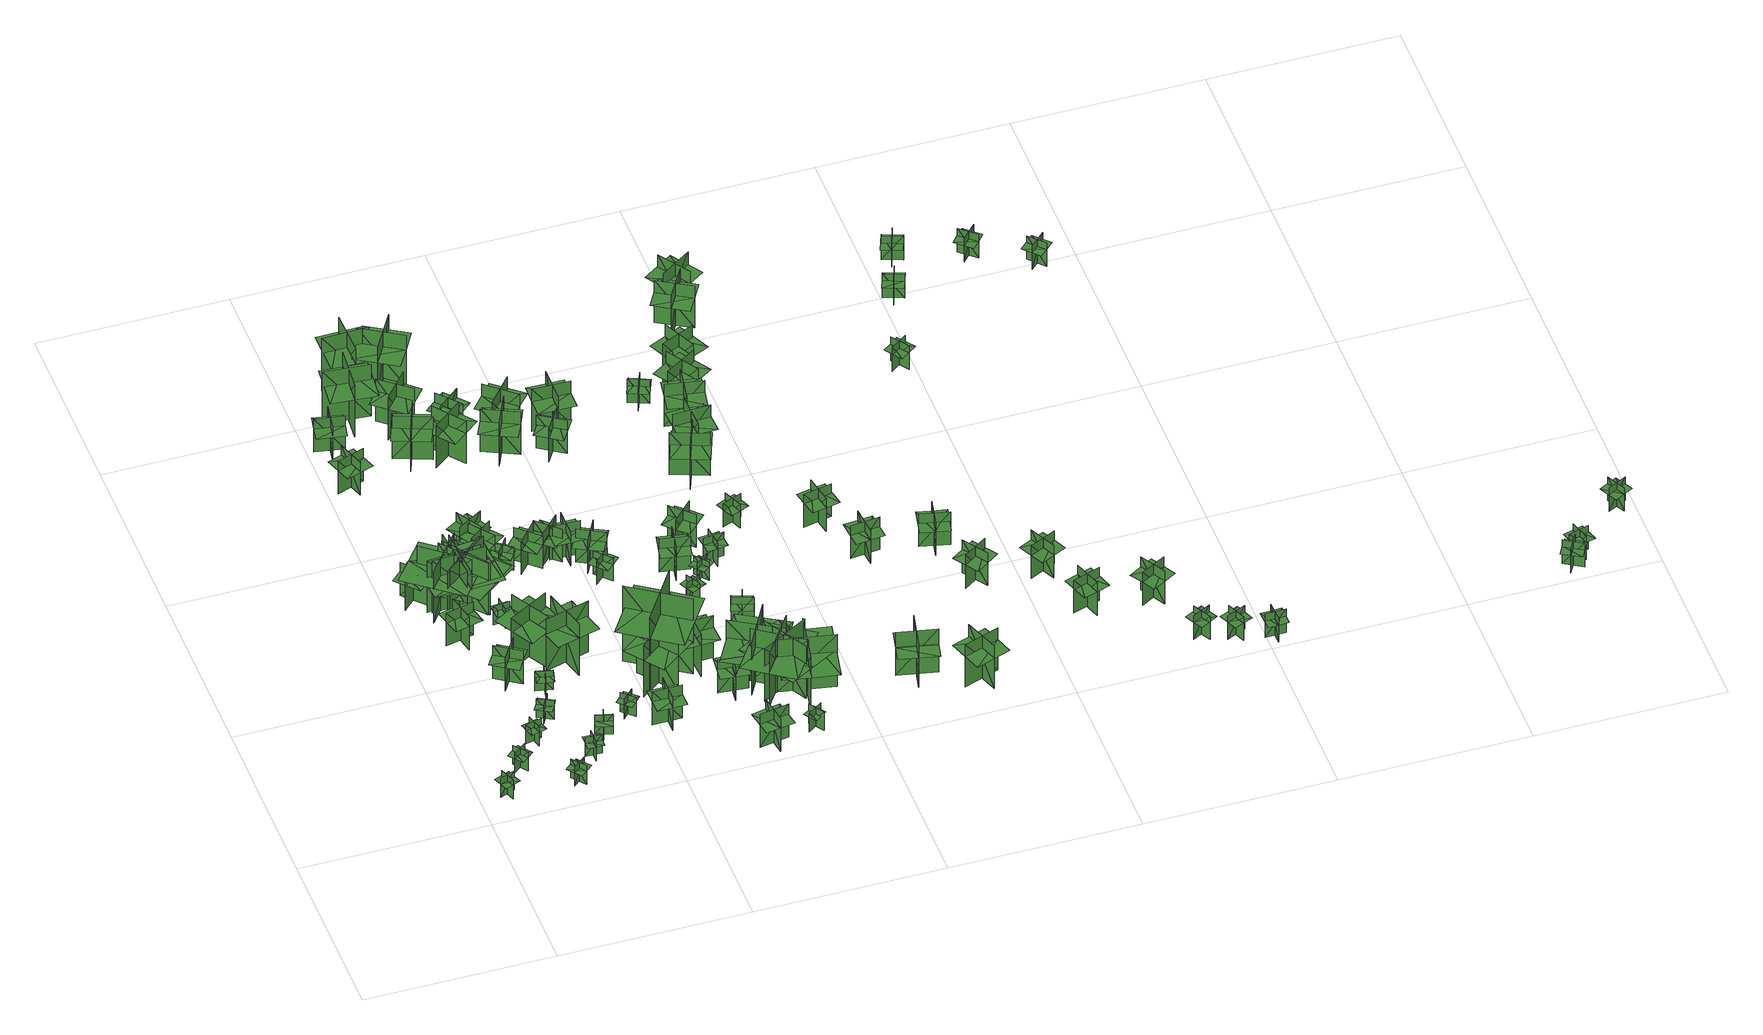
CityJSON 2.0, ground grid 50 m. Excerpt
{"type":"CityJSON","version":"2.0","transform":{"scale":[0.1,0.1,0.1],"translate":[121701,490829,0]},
"CityObjects":{
"tree1":{"type":"SolitaryVegetationObject","geometry":[{"type":"MultiSurface","lod":"1","boundaries":[[[0,1,2]],[[0,2,3]],[[4,5,6]],[[4,6,7]],[[8,9,10]],[[8,10,11]],[[8,11,12]],[[8,12,13]]]}]},
"tree2":{"type":"SolitaryVegetationObject","geometry":[{"type":"MultiSurface","lod":"1","boundaries":[[[14,15,16]],[[14,16,17]],[[18,19,20]],[[18,20,21]],[[22,23,24]],[[22,24,25]],[[22,25,26]],[[22,26,27]]]}]},
"tree3":{"type":"SolitaryVegetationObject","geometry":[{"type":"MultiSurface","lod":"1","boundaries":[[[28,29,30]],[[28,30,31]],[[32,33,34]],[[32,34,35]],[[36,37,38]],[[36,38,39]],[[36,39,40]],[[36,40,41]]]}]},
"tree4":{"type":"SolitaryVegetationObject","geometry":[{"type":"MultiSurface","lod":"1","boundaries":[[[42,43,44]],[[42,44,45]],[[46,47,48]],[[46,48,49]],[[50,51,52]],[[50,52,53]],[[50,53,54]],[[50,54,55]]]}]},
"tree5":{"type":"SolitaryVegetationObject","geometry":[{"type":"MultiSurface","lod":"1","boundaries":[[[56,57,58]],[[56,58,59]],[[60,61,62]],[[60,62,63]],[[64,65,66]],[[64,66,67]],[[64,67,68]],[[64,68,69]]]}]},
"tree6":{"type":"SolitaryVegetationObject","geometry":[{"type":"MultiSurface","lod":"1","boundaries":[[[70,71,72]],[[70,72,73]],[[74,75,76]],[[74,76,77]],[[78,79,80]],[[78,80,81]],[[78,81,82]],[[78,82,83]]]}]},
"tree7":{"type":"SolitaryVegetationObject","geometry":[{"type":"MultiSurface","lod":"1","boundaries":[[[84,85,86]],[[84,86,87]],[[88,89,90]],[[88,90,91]],[[92,93,94]],[[92,94,95]],[[92,95,96]],[[92,96,97]]]}]},
"tree8":{"type":"SolitaryVegetationObject","geometry":[{"type":"MultiSurface","lod":"1","boundaries":[[[98,99,100]],[[98,100,101]],[[102,103,104]],[[102,104,105]],[[106,107,108]],[[106,108,109]],[[106,109,110]],[[106,110,111]]]}]},
"tree9":{"type":"SolitaryVegetationObject","geometry":[{"type":"MultiSurface","lod":"1","boundaries":[[[112,113,114]],[[112,114,115]],[[116,117,118]],[[116,118,119]],[[120,121,122]],[[120,122,123]],[[120,123,124]],[[120,124,125]]]}]},
"tree10":{"type":"SolitaryVegetationObject","geometry":[{"type":"MultiSurface","lod":"1","boundaries":[[[126,127,128]],[[126,128,129]],[[130,131,132]],[[130,132,133]],[[134,135,136]],[[134,136,137]],[[134,137,138]],[[134,138,139]]]}]},
"tree11":{"type":"SolitaryVegetationObject","geometry":[{"type":"MultiSurface","lod":"1","boundaries":[[[140,141,142]],[[140,142,143]],[[144,145,146]],[[144,146,147]],[[148,149,150]],[[148,150,151]],[[148,151,152]],[[148,152,153]]]}]},
"tree12":{"type":"SolitaryVegetationObject","geometry":[{"type":"MultiSurface","lod":"1","boundaries":[[[154,155,156]],[[154,156,157]],[[158,159,160]],[[158,160,161]],[[162,163,164]],[[162,164,165]],[[162,165,166]],[[162,166,167]]]}]},
"tree13":{"type":"SolitaryVegetationObject","geometry":[{"type":"MultiSurface","lod":"1","boundaries":[[[168,169,170]],[[168,170,171]],[[172,173,174]],[[172,174,175]],[[176,177,178]],[[176,178,179]],[[176,179,180]],[[176,180,181]]]}]},
"tree14":{"type":"SolitaryVegetationObject","geometry":[{"type":"MultiSurface","lod":"1","boundaries":[[[182,183,184]],[[182,184,185]],[[186,187,188]],[[186,188,189]],[[190,191,192]],[[190,192,193]],[[190,193,194]],[[190,194,195]]]}]},
"tree15":{"type":"SolitaryVegetationObject","geometry":[{"type":"MultiSurface","lod":"1","boundaries":[[[196,197,198]],[[196,198,199]],[[200,201,202]],[[200,202,203]],[[204,205,206]],[[204,206,207]],[[204,207,208]],[[204,208,209]]]}]},
"tree16":{"type":"SolitaryVegetationObject","geometry":[{"type":"MultiSurface","lod":"1","boundaries":[[[210,211,212]],[[210,212,213]],[[214,215,216]],[[214,216,217]],[[218,219,220]],[[218,220,221]],[[218,221,222]],[[218,222,223]]]}]},
"tree17":{"type":"SolitaryVegetationObject","geometry":[{"type":"MultiSurface","lod":"1","boundaries":[[[224,225,226]],[[224,226,227]],[[228,229,230]],[[228,230,231]],[[232,233,234]],[[232,234,235]],[[232,235,236]],[[232,236,237]]]}]},
"tree18":{"type":"SolitaryVegetationObject","geometry":[{"type":"MultiSurface","lod":"1","boundaries":[[[238,239,240]],[[238,240,241]],[[242,243,244]],[[242,244,245]],[[246,247,248]],[[246,248,249]],[[246,249,250]],[[246,250,251]]]}]},
"tree19":{"type":"SolitaryVegetationObject","geometry":[{"type":"MultiSurface","lod":"1","boundaries":[[[252,253,254]],[[252,254,255]],[[256,257,258]],[[256,258,259]],[[260,261,262]],[[260,262,263]],[[260,263,264]],[[260,264,265]]]}]},
"tree20":{"type":"SolitaryVegetationObject","geometry":[{"type":"MultiSurface","lod":"1","boundaries":[[[266,267,268]],[[266,268,269]],[[270,271,272]],[[270,272,273]],[[274,275,276]],[[274,276,277]],[[274,277,278]],[[274,278,279]]]}]},
"tree21":{"type":"SolitaryVegetationObject","geometry":[{"type":"MultiSurface","lod":"1","boundaries":[[[280,281,282]],[[280,282,283]],[[284,285,286]],[[284,286,287]],[[288,289,290]],[[288,290,291]],[[288,291,292]],[[288,292,293]]]}]},
"tree22":{"type":"SolitaryVegetationObject","geometry":[{"type":"MultiSurface","lod":"1","boundaries":[[[294,295,296]],[[294,296,297]],[[298,299,300]],[[298,300,301]],[[302,303,304]],[[302,304,305]],[[302,305,306]],[[302,306,307]]]}]},
"tree23":{"type":"SolitaryVegetationObject","geometry":[{"type":"MultiSurface","lod":"1","boundaries":[[[308,309,310]],[[308,310,311]],[[312,313,314]],[[312,314,315]],[[316,317,318]],[[316,318,319]],[[316,319,320]],[[316,320,321]]]}]},
"tree24":{"type":"SolitaryVegetationObject","geometry":[{"type":"MultiSurface","lod":"1","boundaries":[[[322,323,324]],[[322,324,325]],[[326,327,328]],[[326,328,329]],[[330,331,332]],[[330,332,333]],[[330,333,334]],[[330,334,335]]]}]},
"tree25":{"type":"SolitaryVegetationObject","geometry":[{"type":"MultiSurface","lod":"1","boundaries":[[[336,337,338]],[[336,338,339]],[[340,341,342]],[[340,342,343]],[[344,345,346]],[[344,346,347]],[[344,347,348]],[[344,348,349]]]}]},
"tree26":{"type":"SolitaryVegetationObject","geometry":[{"type":"MultiSurface","lod":"1","boundaries":[[[350,351,352]],[[350,352,353]],[[354,355,356]],[[354,356,357]],[[358,359,360]],[[358,360,361]],[[358,361,362]],[[358,362,363]]]}]},
"tree27":{"type":"SolitaryVegetationObject","geometry":[{"type":"MultiSurface","lod":"1","boundaries":[[[364,365,366]],[[364,366,367]],[[368,369,370]],[[368,370,371]],[[372,373,374]],[[372,374,375]],[[372,375,376]],[[372,376,377]]]}]},
"tree28":{"type":"SolitaryVegetationObject","geometry":[{"type":"MultiSurface","lod":"1","boundaries":[[[378,379,380]],[[378,380,381]],[[382,383,384]],[[382,384,385]],[[386,387,388]],[[386,388,389]],[[386,389,390]],[[386,390,391]]]}]},
"tree29":{"type":"SolitaryVegetationObject","geometry":[{"type":"MultiSurface","lod":"1","boundaries":[[[392,393,394]],[[392,394,395]],[[396,397,398]],[[396,398,399]],[[400,401,402]],[[400,402,403]],[[400,403,404]],[[400,404,405]]]}]},
"tree30":{"type":"SolitaryVegetationObject","geometry":[{"type":"MultiSurface","lod":"1","boundaries":[[[406,407,408]],[[406,408,409]],[[410,411,412]],[[410,412,413]],[[414,415,416]],[[414,416,417]],[[414,417,418]],[[414,418,419]]]}]},
"tree31":{"type":"SolitaryVegetationObject","geometry":[{"type":"MultiSurface","lod":"1","boundaries":[[[420,421,422]],[[420,422,423]],[[424,425,426]],[[424,426,427]],[[428,429,430]],[[428,430,431]],[[428,431,432]],[[428,432,433]]]}]},
"tree32":{"type":"SolitaryVegetationObject","geometry":[{"type":"MultiSurface","lod":"1","boundaries":[[[434,435,436]],[[434,436,437]],[[438,439,440]],[[438,440,441]],[[442,443,444]],[[442,444,445]],[[442,445,446]],[[442,446,447]]]}]},
"tree33":{"type":"SolitaryVegetationObject","geometry":[{"type":"MultiSurface","lod":"1","boundaries":[[[448,449,450]],[[448,450,451]],[[452,453,454]],[[452,454,455]],[[456,457,458]],[[456,458,459]],[[456,459,460]],[[456,460,461]]]}]},
"tree34":{"type":"SolitaryVegetationObject","geometry":[{"type":"MultiSurface","lod":"1","boundaries":[[[462,463,464]],[[462,464,465]],[[466,467,468]],[[466,468,469]],[[470,471,472]],[[470,472,473]],[[470,473,474]],[[470,474,475]]]}]},
"tree35":{"type":"SolitaryVegetationObject","geometry":[{"type":"MultiSurface","lod":"1","boundaries":[[[476,477,478]],[[476,478,479]],[[480,481,482]],[[480,482,483]],[[484,485,486]],[[484,486,487]],[[484,487,488]],[[484,488,489]]]}]},
"tree36":{"type":"SolitaryVegetationObject","geometry":[{"type":"MultiSurface","lod":"1","boundaries":[[[490,491,492]],[[490,492,493]],[[494,495,496]],[[494,496,497]],[[498,499,500]],[[498,500,501]],[[498,501,502]],[[498,502,503]]]}]},
"tree37":{"type":"SolitaryVegetationObject","geometry":[{"type":"MultiSurface","lod":"1","boundaries":[[[504,505,506]],[[504,506,507]],[[508,509,510]],[[508,510,511]],[[512,513,514]],[[512,514,515]],[[512,515,516]],[[512,516,517]]]}]},
"tree38":{"type":"SolitaryVegetationObject","geometry":[{"type":"MultiSurface","lod":"1","boundaries":[[[518,519,520]],[[518,520,521]],[[522,523,524]],[[522,524,525]],[[526,527,528]],[[526,528,529]],[[526,529,530]],[[526,530,531]]]}]},
"tree39":{"type":"SolitaryVegetationObject","geometry":[{"type":"MultiSurface","lod":"1","boundaries":[[[532,533,534]],[[532,534,535]],[[536,537,538]],[[536,538,539]],[[540,541,542]],[[540,542,543]],[[540,543,544]],[[540,544,545]]]}]},
"tree40":{"type":"SolitaryVegetationObject","geometry":[{"type":"MultiSurface","lod":"1","boundaries":[[[546,547,548]],[[546,548,549]],[[550,551,552]],[[550,552,553]],[[554,555,556]],[[554,556,557]],[[554,557,558]],[[554,558,559]]]}]},
"tree41":{"type":"SolitaryVegetationObject","geometry":[{"type":"MultiSurface","lod":"1","boundaries":[[[560,561,562]],[[560,562,563]],[[564,565,566]],[[564,566,567]],[[568,569,570]],[[568,570,571]],[[568,571,572]],[[568,572,573]]]}]},
"tree42":{"type":"SolitaryVegetationObject","geometry":[{"type":"MultiSurface","lod":"1","boundaries":[[[574,575,576]],[[574,576,577]],[[578,579,580]],[[578,580,581]],[[582,583,584]],[[582,584,585]],[[582,585,586]],[[582,586,587]]]}]},
"tree43":{"type":"SolitaryVegetationObject","geometry":[{"type":"MultiSurface","lod":"1","boundaries":[[[588,589,590]],[[588,590,591]],[[592,593,594]],[[592,594,595]],[[596,597,598]],[[596,598,599]],[[596,599,600]],[[596,600,601]]]}]},
"tree44":{"type":"SolitaryVegetationObject","geometry":[{"type":"MultiSurface","lod":"1","boundaries":[[[602,603,604]],[[602,604,605]],[[606,607,608]],[[606,608,609]],[[610,611,612]],[[610,612,613]],[[610,613,614]],[[610,614,615]]]}]},
"tree45":{"type":"SolitaryVegetationObject","geometry":[{"type":"MultiSurface","lod":"1","boundaries":[[[616,617,618]],[[616,618,619]],[[620,621,622]],[[620,622,623]],[[624,625,626]],[[624,626,627]],[[624,627,628]],[[624,628,629]]]}]},
"tree46":{"type":"SolitaryVegetationObject","geometry":[{"type":"MultiSurface","lod":"1","boundaries":[[[630,631,632]],[[630,632,633]],[[634,635,636]],[[634,636,637]],[[638,639,640]],[[638,640,641]],[[638,641,642]],[[638,642,643]]]}]},
"tree47":{"type":"SolitaryVegetationObject","geometry":[{"type":"MultiSurface","lod":"1","boundaries":[[[644,645,646]],[[644,646,647]],[[648,649,650]],[[648,650,651]],[[652,653,654]],[[652,654,655]],[[652,655,656]],[[652,656,657]]]}]},
"tree48":{"type":"SolitaryVegetationObject","geometry":[{"type":"MultiSurface","lod":"1","boundaries":[[[658,659,660]],[[658,660,661]],[[662,663,664]],[[662,664,665]],[[666,667,668]],[[666,668,669]],[[666,669,670]],[[666,670,671]]]}]},
"tree49":{"type":"SolitaryVegetationObject","geometry":[{"type":"MultiSurface","lod":"1","boundaries":[[[672,673,674]],[[672,674,675]],[[676,677,678]],[[676,678,679]],[[680,681,682]],[[680,682,683]],[[680,683,684]],[[680,684,685]]]}]},
"tree50":{"type":"SolitaryVegetationObject","geometry":[{"type":"MultiSurface","lod":"1","boundaries":[[[686,687,688]],[[686,688,689]],[[690,691,692]],[[690,692,693]],[[694,695,696]],[[694,696,697]],[[694,697,698]],[[694,698,699]]]}]},
"tree51":{"type":"SolitaryVegetationObject","geometry":[{"type":"MultiSurface","lod":"1","boundaries":[[[700,701,702]],[[700,702,703]],[[704,705,706]],[[704,706,707]],[[708,709,710]],[[708,710,711]],[[708,711,712]],[[708,712,713]]]}]},
"tree52":{"type":"SolitaryVegetationObject","geometry":[{"type":"MultiSurface","lod":"1","boundaries":[[[714,715,716]],[[714,716,717]],[[718,719,720]],[[718,720,721]],[[722,723,724]],[[722,724,725]],[[722,725,726]],[[722,726,727]]]}]},
"tree53":{"type":"SolitaryVegetationObject","geometry":[{"type":"MultiSurface","lod":"1","boundaries":[[[728,729,730]],[[728,730,731]],[[732,733,734]],[[732,734,735]],[[736,737,738]],[[736,738,739]],[[736,739,740]],[[736,740,741]]]}]},
"tree54":{"type":"SolitaryVegetationObject","geometry":[{"type":"MultiSurface","lod":"1","boundaries":[[[742,743,744]],[[742,744,745]],[[746,747,748]],[[746,748,749]],[[750,751,752]],[[750,752,753]],[[750,753,754]],[[750,754,755]]]}]},
"tree55":{"type":"SolitaryVegetationObject","geometry":[{"type":"MultiSurface","lod":"1","boundaries":[[[756,757,758]],[[756,758,759]],[[760,761,762]],[[760,762,763]],[[764,765,766]],[[764,766,767]],[[764,767,768]],[[764,768,769]]]}]},
"tree56":{"type":"SolitaryVegetationObject","geometry":[{"type":"MultiSurface","lod":"1","boundaries":[[[770,771,772]],[[770,772,773]],[[774,775,776]],[[774,776,777]],[[778,779,780]],[[778,780,781]],[[778,781,782]],[[778,782,783]]]}]},
"tree57":{"type":"SolitaryVegetationObject","geometry":[{"type":"MultiSurface","lod":"1","boundaries":[[[784,785,786]],[[784,786,787]],[[788,789,790]],[[788,790,791]],[[792,793,794]],[[792,794,795]],[[792,795,796]],[[792,796,797]]]}]},
"tree58":{"type":"SolitaryVegetationObject","geometry":[{"type":"MultiSurface","lod":"1","boundaries":[[[798,799,800]],[[798,800,801]],[[802,803,804]],[[802,804,805]],[[806,807,808]],[[806,808,809]],[[806,809,810]],[[806,810,811]]]}]},
"tree59":{"type":"SolitaryVegetationObject","geometry":[{"type":"MultiSurface","lod":"1","boundaries":[[[812,813,814]],[[812,814,815]],[[816,817,818]],[[816,818,819]],[[820,821,822]],[[820,822,823]],[[820,823,824]],[[820,824,825]]]}]},
"tree60":{"type":"SolitaryVegetationObject","geometry":[{"type":"MultiSurface","lod":"1","boundaries":[[[826,827,828]],[[826,828,829]],[[830,831,832]],[[830,832,833]],[[834,835,836]],[[834,836,837]],[[834,837,838]],[[834,838,839]]]}]},
"tree61":{"type":"SolitaryVegetationObject","geometry":[{"type":"MultiSurface","lod":"1","boundaries":[[[840,841,842]],[[840,842,843]],[[844,845,846]],[[844,846,847]],[[848,849,850]],[[848,850,851]],[[848,851,852]],[[848,852,853]]]}]},
"tree62":{"type":"SolitaryVegetationObject","geometry":[{"type":"MultiSurface","lod":"1","boundaries":[[[854,855,856]],[[854,856,857]],[[858,859,860]],[[858,860,861]],[[862,863,864]],[[862,864,865]],[[862,863,866]],[[862,866,867]]]}]},
"tree63":{"type":"SolitaryVegetationObject","geometry":[{"type":"MultiSurface","lod":"1","boundaries":[[[868,869,870]],[[868,870,871]],[[872,873,874]],[[872,874,875]],[[876,877,878]],[[876,878,879]],[[876,879,880]],[[876,880,881]]]}]},
"tree64":{"type":"SolitaryVegetationObject","geometry":[{"type":"MultiSurface","lod":"1","boundaries":[[[882,883,884]],[[882,884,885]],[[886,887,888]],[[886,888,889]],[[890,891,892]],[[890,892,893]],[[890,893,894]],[[890,894,895]]]}]},
"tree65":{"type":"SolitaryVegetationObject","geometry":[{"type":"MultiSurface","lod":"1","boundaries":[[[896,897,898]],[[896,898,899]],[[900,901,902]],[[900,902,903]],[[904,905,906]],[[904,906,907]],[[904,907,908]],[[904,908,909]]]}]},
"tree66":{"type":"SolitaryVegetationObject","geometry":[{"type":"MultiSurface","lod":"1","boundaries":[[[910,911,912]],[[910,912,913]],[[914,915,916]],[[914,916,917]],[[918,919,920]],[[918,920,921]],[[918,921,922]],[[918,922,923]]]}]},
"tree67":{"type":"SolitaryVegetationObject","geometry":[{"type":"MultiSurface","lod":"1","boundaries":[[[924,925,926]],[[924,926,927]],[[928,929,930]],[[928,930,931]],[[932,933,934]],[[932,934,935]],[[932,935,936]],[[932,936,937]]]}]},
"tree68":{"type":"SolitaryVegetationObject","geometry":[{"type":"MultiSurface","lod":"1","boundaries":[[[938,939,940]],[[938,940,941]],[[942,943,944]],[[942,944,945]],[[946,947,948]],[[946,948,949]],[[946,949,950]],[[946,950,951]]]}]},
"tree69":{"type":"SolitaryVegetationObject","geometry":[{"type":"MultiSurface","lod":"1","boundaries":[[[952,953,954]],[[952,954,955]],[[956,957,958]],[[956,958,959]],[[960,961,962]],[[960,962,963]],[[960,963,964]],[[960,964,965]]]}]},
"tree70":{"type":"SolitaryVegetationObject","geometry":[{"type":"MultiSurface","lod":"1","boundaries":[[[966,967,968]],[[966,968,969]],[[970,971,972]],[[970,972,973]],[[974,975,976]],[[974,976,977]],[[974,977,978]],[[974,978,979]]]}]},
"tree71":{"type":"SolitaryVegetationObject","geometry":[{"type":"MultiSurface","lod":"1","boundaries":[[[980,981,982]],[[980,982,983]],[[984,985,986]],[[984,986,987]],[[988,989,990]],[[988,990,991]],[[988,991,992]],[[988,992,993]]]}]},
"tree72":{"type":"SolitaryVegetationObject","geometry":[{"type":"MultiSurface","lod":"1","boundaries":[[[994,995,996]],[[994,996,997]],[[998,999,1000]],[[998,1000,1001]],[[1002,1003,1004]],[[1002,1004,1005]],[[1002,1005,1006]],[[1002,1006,1007]]]}]},
"tree73":{"type":"SolitaryVegetationObject","geometry":[{"type":"MultiSurface","lod":"1","boundaries":[[[1008,1009,1010]],[[1008,1010,1011]],[[1012,1013,1014]],[[1012,1014,1015]],[[1016,1017,1018]],[[1016,1018,1019]],[[1016,1019,1020]],[[1016,1020,1021]]]}]},
"tree74":{"type":"SolitaryVegetationObject","geometry":[{"type":"MultiSurface","lod":"1","boundaries":[[[1022,1023,1024]],[[1022,1024,1025]],[[1026,1027,1028]],[[1026,1028,1029]],[[1030,1031,1032]],[[1030,1032,1033]],[[1030,1033,1034]],[[1030,1034,1035]]]}]},
"tree75":{"type":"SolitaryVegetationObject","geometry":[{"type":"MultiSurface","lod":"1","boundaries":[[[1036,1037,1038]],[[1036,1038,1039]],[[1040,1041,1042]],[[1040,1042,1043]],[[1044,1045,1046]],[[1044,1046,1047]],[[1044,1047,1048]],[[1044,1048,1049]]]}]},
"tree76":{"type":"SolitaryVegetationObject","geometry":[{"type":"MultiSurface","lod":"1","boundaries":[[[1050,1051,1052]],[[1050,1052,1053]],[[1054,1055,1056]],[[1054,1056,1057]],[[1058,1059,1060]],[[1058,1060,1061]],[[1058,1061,1062]],[[1058,1062,1063]]]}]},
"tree77":{"type":"SolitaryVegetationObject","geometry":[{"type":"MultiSurface","lod":"1","boundaries":[[[1064,1065,1066]],[[1064,1066,1067]],[[1068,1069,1070]],[[1068,1070,1071]],[[1072,1073,1074]],[[1072,1074,1075]],[[1072,1075,1076]],[[1072,1076,1077]]]}]},
"tree78":{"type":"SolitaryVegetationObject","geometry":[{"type":"MultiSurface","lod":"1","boundaries":[[[1078,1079,1080]],[[1078,1080,1081]],[[1082,1083,1084]],[[1082,1084,1085]],[[1086,1087,1088]],[[1086,1088,1089]],[[1086,1089,1090]],[[1086,1090,1091]]]}]},
"tree79":{"type":"SolitaryVegetationObject","geometry":[{"type":"MultiSurface","lod":"1","boundaries":[[[1092,1093,1094]],[[1092,1094,1095]],[[1096,1097,1098]],[[1096,1098,1099]],[[1100,1101,1102]],[[1100,1102,1103]],[[1100,1103,1104]],[[1100,1104,1105]]]}]},
"tree80":{"type":"SolitaryVegetationObject","geometry":[{"type":"MultiSurface","lod":"1","boundaries":[[[1106,1107,1108]],[[1106,1108,1109]],[[1110,1111,1112]],[[1110,1112,1113]],[[1114,1115,1116]],[[1114,1116,1117]],[[1114,1117,1118]],[[1114,1118,1119]]]}]},
"tree81":{"type":"SolitaryVegetationObject","geometry":[{"type":"MultiSurface","lod":"1","boundaries":[[[1120,1121,1122]],[[1120,1122,1123]],[[1124,1125,1126]],[[1124,1126,1127]],[[1128,1129,1130]],[[1128,1130,1131]],[[1128,1131,1132]],[[1128,1132,1133]]]}]},
"tree82":{"type":"SolitaryVegetationObject","geometry":[{"type":"MultiSurface","lod":"1","boundaries":[[[1134,1135,1136]],[[1134,1136,1137]],[[1138,1139,1140]],[[1138,1140,1141]],[[1142,1143,1144]],[[1142,1144,1145]],[[1142,1145,1146]],[[1142,1146,1147]]]}]},
"tree83":{"type":"SolitaryVegetationObject","geometry":[{"type":"MultiSurface","lod":"1","boundaries":[[[1148,1149,1150]],[[1148,1150,1151]],[[1152,1153,1154]],[[1152,1154,1155]],[[1156,1157,1158]],[[1156,1158,1159]],[[1156,1159,1160]],[[1156,1160,1161]]]}]},
"tree84":{"type":"SolitaryVegetationObject","geometry":[{"type":"MultiSurface","lod":"1","boundaries":[[[1162,1163,1164]],[[1162,1164,1165]],[[1166,1167,1168]],[[1166,1168,1169]],[[1170,1171,1172]],[[1170,1172,1173]],[[1170,1173,1174]],[[1170,1174,1175]]]}]},
"tree85":{"type":"SolitaryVegetationObject","geometry":[{"type":"MultiSurface","lod":"1","boundaries":[[[1176,1177,1178]],[[1176,1178,1179]],[[1180,1181,1182]],[[1180,1182,1183]],[[1184,1185,1186]],[[1184,1186,1187]],[[1184,1187,1188]],[[1184,1188,1189]]]}]},
"tree86":{"type":"SolitaryVegetationObject","geometry":[{"type":"MultiSurface","lod":"1","boundaries":[[[1190,1191,1192]],[[1190,1192,1193]],[[1194,1195,1196]],[[1194,1196,1197]],[[1198,1199,1200]],[[1198,1200,1201]],[[1198,1201,1202]],[[1198,1202,1203]]]}]},
"tree87":{"type":"SolitaryVegetationObject","geometry":[{"type":"MultiSurface","lod":"1","boundaries":[[[1204,1205,1206]],[[1204,1206,1207]],[[1208,1209,1210]],[[1208,1210,1211]],[[1212,1213,1214]],[[1212,1214,1215]],[[1212,1215,1216]],[[1212,1216,1217]]]}]},
"tree88":{"type":"SolitaryVegetationObject","geometry":[{"type":"MultiSurface","lod":"1","boundaries":[[[1218,1219,1220]],[[1218,1220,1221]],[[1222,1223,1224]],[[1222,1224,1225]],[[1226,1227,1228]],[[1226,1228,1229]],[[1226,1229,1230]],[[1226,1230,1231]]]}]}
},
"vertices":[
[59,101,19],[75,60,19],[75,60,81],[59,101,81],[47,74,19],[88,90,19],[88,90,81],[47,74,81],[47,74,63],[55,53,63],[96,69,63],[88,90,63],[80,111,63],[39,95,63],
[143,176,19],[108,148,19],[108,148,81],[143,176,81],[114,179,19],[141,144,19],[141,144,81],[114,179,81],[114,179,63],[96,165,63],[124,131,63],[141,144,63],[158,158,63],[131,193,63],
[210,249,19],[167,238,19],[167,238,81],[210,249,81],[184,264,19],[196,221,19],[196,221,81],[184,264,81],[184,264,63],[163,258,63],[174,216,63],[196,221,63],[217,227,63],[205,270,63],
[231,56,19],[265,85,19],[265,85,80],[231,56,80],[261,53,19],[232,88,19],[232,88,80],[261,53,80],[261,53,63],[278,67,63],[250,102,63],[232,88,63],[215,73,63],[244,39,63],
[102,851,11],[46,797,11],[46,797,119],[102,851,119],[51,852,11],[104,796,11],[104,796,119],[51,852,119],[51,852,89],[23,825,89],[76,769,89],[104,796,89],[132,823,89],[79,879,89],
[171,651,20],[96,633,20],[96,633,128],[171,651,128],[127,678,20],[145,603,20],[145,603,128],[127,678,128],[127,678,97],[89,669,97],[108,594,97],[145,603,97],[183,612,97],[165,687,97],
[231,292,19],[253,331,19],[253,331,80],[231,292,80],[260,300,19],[221,321,19],[221,321,80],[260,300,80],[260,300,63],[270,319,63],[231,341,63],[221,321,63],[210,302,63],[249,281,63],
[181,436,18],[223,501,18],[223,501,126],[181,436,126],[231,447,18],[166,489,18],[166,489,126],[231,447,126],[231,447,96],[252,479,96],[187,521,96],[166,489,96],[145,457,96],[210,414,96],
[310,170,19],[309,125,19],[309,125,80],[310,170,80],[289,149,19],[333,148,19],[333,148,80],[289,149,80],[289,149,63],[288,127,63],[332,126,63],[333,148,63],[334,170,63],[289,172,63],
[95,726,16],[95,726,186],[186,842,186],[186,842,16],[85,825,16],[85,825,186],[196,737,186],[196,737,16],[68,838,131],[22,780,131],[161,671,131],[206,729,131],[252,787,131],[113,896,131],
[293,403,19],[249,413,19],[249,413,81],[293,403,81],[277,428,19],[267,385,19],[267,385,81],[277,428,81],[277,428,64],[256,433,64],[246,390,64],[267,385,64],[289,380,64],[299,423,64],
[157,846,16],[157,846,186],[172,700,186],[172,700,16],[233,782,16],[233,782,186],[92,767,186],[92,767,16],[255,785,131],[247,858,131],[72,839,131],[79,766,131],[87,693,131],[263,711,131],
[197,751,17],[197,751,95],[142,789,95],[142,789,17],[152,744,17],[152,744,95],[189,797,95],[189,797,17],[147,736,70],[174,717,70],[219,783,70],[192,802,70],[164,821,70],[119,754,70],
[171,838,16],[171,838,186],[180,691,186],[180,691,16],[244,770,16],[244,770,186],[103,762,186],[103,762,16],[266,771,131],[262,845,131],[86,835,131],[90,761,131],[94,688,131],[270,698,131],
[239,810,16],[239,810,186],[127,715,186],[127,715,16],[229,711,16],[229,711,186],[137,819,186],[137,819,16],[243,694,131],[299,742,131],[185,876,131],[129,829,131],[72,781,131],[187,647,131],
[363,233,18],[351,191,18],[351,191,80],[363,233,80],[337,219,18],[380,206,18],[380,206,80],[337,219,80],[337,219,62],[331,198,62],[373,185,62],[380,206,62],[386,228,62],[344,240,62],
[249,808,16],[249,808,186],[132,719,186],[132,719,16],[234,710,16],[234,710,186],[148,823,186],[148,823,16],[247,692,131],[306,737,131],[199,877,131],[140,833,131],[82,788,131],[188,648,131],
[326,564,18],[219,504,18],[219,504,187],[326,564,187],[248,586,18],[307,480,18],[307,480,187],[248,586,187],[248,586,140],[195,557,140],[254,450,140],[307,480,140],[360,510,140],[301,616,140],
[74,1224,13],[49,1297,13],[49,1297,120],[74,1224,120],[97,1270,13],[24,1245,13],[24,1245,120],[97,1270,120],[97,1270,90],[84,1307,90],[11,1281,90],[24,1245,90],[36,1208,90],[110,1234,90],
[273,677,16],[229,673,16],[229,673,77],[273,677,77],[251,696,16],[254,652,16],[254,652,77],[251,696,77],[251,696,60],[229,694,60],[232,650,60],[254,652,60],[276,654,60],[273,698,60],
[49,1361,16],[62,1438,16],[62,1438,123],[49,1361,123],[91,1391,16],[15,1404,16],[15,1404,123],[91,1391,123],[91,1391,93],[98,1429,93],[22,1442,93],[15,1404,93],[8,1366,93],[84,1353,93],
[298,473,18],[416,505,18],[416,505,187],[298,473,187],[369,433,18],[336,550,18],[336,550,187],[369,433,187],[369,433,140],[427,449,140],[395,566,140],[336,550,140],[278,534,140],[310,417,140],
[422,279,17],[454,249,17],[454,249,79],[422,279,79],[423,250,17],[453,282,17],[453,282,79],[423,250,79],[423,250,62],[439,235,62],[469,267,62],[453,282,62],[437,297,62],[407,265,62],
[226,920,17],[293,960,17],[293,960,125],[226,920,125],[276,907,17],[236,974,17],[236,974,125],[276,907,125],[276,907,95],[309,927,95],[269,994,95],[236,974,95],[203,954,95],[243,887,95],
[302,921,15],[240,874,15],[240,874,123],[302,921,123],[251,928,15],[298,867,15],[298,867,123],[251,928,123],[251,928,93],[220,905,93],[267,843,93],[298,867,93],[329,890,93],[282,952,93],
[330,881,17],[298,835,17],[298,835,94],[330,881,94],[293,875,17],[339,843,17],[339,843,94],[293,875,94],[293,875,72],[278,852,72],[324,821,72],[339,843,72],[355,866,72],[309,897,72],
[190,1488,11],[69,1499,11],[69,1499,181],[190,1488,181],[139,1551,11],[128,1429,11],[128,1429,181],[139,1551,181],[139,1551,133],[78,1556,133],[67,1435,133],[128,1429,133],[189,1424,133],[200,1545,133],
[522,174,15],[522,251,15],[522,251,123],[522,174,123],[558,210,15],[481,210,15],[481,210,123],[558,210,123],[558,210,92],[558,249,92],[481,249,92],[481,210,92],[481,171,92],[559,172,92],
[190,1325,13],[283,1290,13],[283,1290,152],[190,1325,152],[217,1265,13],[252,1358,13],[252,1358,152],[217,1265,152],[217,1265,113],[264,1247,113],[299,1340,113],[252,1358,113],[205,1375,113],[171,1282,113],
[402,883,16],[352,825,16],[352,825,123],[402,883,123],[351,880,16],[409,829,16],[409,829,123],[351,880,123],[351,880,93],[325,851,93],[384,800,93],[409,829,93],[435,858,93],[376,909,93],
[579,304,15],[506,401,15],[506,401,184],[579,304,184],[591,384,15],[494,311,15],[494,311,184],[591,384,184],[591,384,136],[554,433,136],[457,360,136],[494,311,136],[530,262,136],[628,336,136],
[228,1618,10],[106,1616,10],[106,1616,180],[228,1618,180],[170,1675,10],[172,1553,10],[172,1553,180],[170,1675,180],[170,1675,132],[109,1674,132],[111,1552,132],[172,1553,132],[233,1554,132],[230,1676,132],
[272,1404,11],[195,1467,11],[195,1467,150],[272,1404,150],[266,1470,11],[202,1393,11],[202,1393,150],[266,1470,150],[266,1470,111],[228,1502,111],[164,1425,111],[202,1393,111],[241,1361,111],[304,1438,111],
[635,355,12],[488,455,12],[488,455,258],[635,355,258],[613,471,12],[514,325,12],[514,325,258],[613,471,258],[613,471,189],[540,521,189],[441,375,189],[514,325,189],[587,275,189],[687,421,189],
[409,834,16],[462,890,16],[462,890,123],[409,834,123],[461,835,16],[404,888,16],[404,888,123],[461,835,123],[461,835,93],[487,863,93],[431,916,93],[404,888,93],[378,860,93],[434,807,93],
[358,1320,13],[280,1258,13],[280,1258,152],[358,1320,152],[292,1328,13],[354,1250,13],[354,1250,152],[292,1328,152],[292,1328,113],[253,1297,113],[315,1219,113],[354,1250,113],[393,1281,113],[331,1359,113],
[225,1542,11],[288,1647,11],[288,1647,180],[225,1542,180],[304,1561,11],[199,1624,11],[199,1624,180],[304,1561,180],[304,1561,133],[335,1614,133],[231,1676,133],[199,1624,133],[168,1572,133],[272,1509,133],
[476,816,16],[476,894,16],[476,894,124],[476,816,124],[512,852,16],[435,853,16],[435,853,124],[512,852,124],[512,852,94],[513,891,94],[435,891,94],[435,853,94],[435,814,94],[512,814,94],
[704,47,17],[781,61,17],[781,61,125],[704,47,125],[746,17,17],[733,94,17],[733,94,125],[746,17,125],[746,17,94],[785,24,94],[771,100,94],[733,94,94],[695,87,94],[708,11,94],
[553,766,20],[513,728,20],[513,728,96],[553,766,96],[517,767,20],[555,727,20],[555,727,96],[517,767,96],[517,767,75],[497,748,75],[535,708,75],[555,727,75],[575,746,75],[537,786,75],
[325,1403,13],[376,1344,13],[376,1344,121],[325,1403,121],[321,1351,13],[380,1402,13],[380,1402,121],[321,1351,121],[321,1351,91],[347,1322,91],[405,1373,91],[380,1402,91],[354,1431,91],[296,1381,91],
[645,439,13],[650,339,13],[650,339,152],[645,439,152],[600,390,13],[700,395,13],[700,395,152],[600,390,152],[600,390,113],[603,340,113],[703,346,113],[700,395,113],[697,445,113],[598,439,113],
[492,827,15],[560,790,15],[560,790,123],[492,827,123],[507,777,15],[543,845,15],[543,845,123],[507,777,123],[507,777,93],[541,759,93],[577,827,93],[543,845,93],[509,864,93],[472,795,93],
[669,270,14],[746,262,14],[746,262,122],[669,270,122],[702,229,14],[710,306,14],[710,306,122],[702,229,122],[702,229,92],[740,225,92],[748,302,92],[710,306,92],[671,310,92],[663,233,92],
[428,1218,12],[470,1308,12],[470,1308,151],[428,1218,151],[490,1240,12],[400,1282,12],[400,1282,151],[490,1240,151],[490,1240,112],[511,1286,112],[421,1327,112],[400,1282,112],[379,1237,112],[469,1195,112],
[843,267,7],[843,267,178],[715,341,178],[715,341,7],[747,243,7],[747,243,178],[817,366,178],[817,366,7],[736,224,122],[799,188,122],[887,341,122],[824,377,122],[760,414,122],[672,261,122],
[500,1374,10],[436,1298,10],[436,1298,148],[500,1374,148],[434,1369,10],[510,1305,10],[510,1305,148],[434,1369,148],[434,1369,109],[402,1331,109],[478,1267,109],[510,1305,109],[542,1343,109],[466,1407,109],
[871,85,20],[833,58,20],[833,58,82],[871,85,82],[842,90,20],[842,90,82],[869,52,82],[869,52,20],[842,90,62],[826,79,62],[848,48,62],[864,59,62],[879,71,62],[858,101,62],
[760,292,9],[760,292,180],[881,208,180],[881,208,9],[858,308,9],[858,308,180],[777,192,180],[777,192,9],[871,326,124],[810,368,124],[709,223,124],[770,181,124],[830,139,124],[931,284,124],
[709,627,20],[730,588,20],[730,588,81],[709,627,81],[700,599,20],[739,620,20],[739,620,81],[700,599,81],[700,599,64],[710,580,64],[750,600,64],[739,620,64],[729,639,64],[690,619,64],
[896,283,9],[896,283,180],[769,210,180],[769,210,9],[868,187,9],[868,187,180],[798,311,180],[798,311,9],[879,168,124],[943,205,124],[855,358,124],[792,322,124],[728,285,124],[815,132,124],
[673,727,16],[749,712,16],[749,712,124],[673,727,124],[702,684,16],[716,760,16],[716,760,124],[702,684,124],[702,684,94],[740,676,94],[754,752,94],[716,760,94],[678,767,94],[663,691,94],
[598,1208,12],[533,1250,12],[533,1250,120],[598,1208,120],[588,1258,12],[546,1193,12],[546,1193,120],[588,1258,120],[588,1258,90],[555,1279,90],[513,1214,90],[546,1193,90],[578,1172,90],[620,1237,90],
[810,232,9],[810,232,180],[954,204,180],[954,204,9],[893,286,9],[893,286,180],[866,147,180],[866,147,9],[897,308,124],[825,321,124],[792,148,124],[864,134,124],[936,120,124],[969,294,124],
[783,505,15],[836,487,15],[836,487,92],[783,505,92],[800,472,15],[817,524,15],[817,524,92],[800,472,92],[800,472,71],[826,463,71],[843,515,71],[817,524,71],[791,533,71],[773,480,71],
[747,657,21],[781,685,21],[781,685,82],[747,657,82],[776,654,21],[748,688,21],[748,688,82],[776,654,82],[776,654,65],[794,668,65],[765,702,65],[748,688,65],[731,674,65],[759,640,65],
[594,1264,11],[595,1363,11],[595,1363,149],[594,1264,149],[642,1310,11],[542,1311,11],[542,1311,149],[642,1310,149],[642,1310,110],[642,1360,110],[543,1361,110],[542,1311,110],[542,1261,110],[641,1260,110],
[787,784,14],[731,837,14],[731,837,122],[787,784,122],[786,836,14],[733,779,14],[733,779,122],[786,836,122],[786,836,92],[758,862,92],[705,806,92],[733,779,92],[761,753,92],[814,809,92],
[807,753,19],[813,698,19],[813,698,96],[807,753,96],[784,724,19],[839,730,19],[839,730,96],[784,724,96],[784,724,75],[787,697,75],[842,703,75],[839,730,75],[836,758,75],[781,752,75],
[923,852,16],[872,831,16],[872,831,93],[923,852,93],[889,866,16],[910,815,16],[910,815,93],[889,866,93],[889,866,71],[863,855,71],[885,804,71],[910,815,71],[936,826,71],[915,877,71],
[902,1020,13],[809,1056,13],[809,1056,151],[902,1020,151],[876,1081,13],[840,988,13],[840,988,151],[876,1081,151],[876,1081,112],[829,1099,112],[793,1006,112],[840,988,112],[886,970,112],[922,1063,112],
[1101,199,8],[1204,177,8],[1204,177,149],[1101,199,149],[1140,139,8],[1162,242,8],[1162,242,149],[1140,139,149],[1100,196,101],[1203,173,101],[1214,225,101],[1111,248,101],[1194,132,101],[1091,154,101],
[845,1312,15],[794,1333,15],[794,1333,92],[845,1312,92],[831,1346,15],[810,1295,15],[810,1295,92],[831,1346,92],[831,1346,71],[805,1357,71],[784,1306,71],[810,1295,71],[835,1284,71],[856,1335,71],
[882,1163,13],[886,1063,13],[886,1063,151],[882,1163,151],[837,1115,13],[936,1118,13],[936,1118,151],[837,1115,151],[837,1115,113],[838,1065,113],[938,1068,113],[936,1118,113],[934,1168,113],[835,1164,113],
[906,1261,14],[889,1163,14],[889,1163,152],[906,1261,152],[852,1223,14],[950,1206,14],[950,1206,152],[852,1223,152],[852,1223,114],[843,1174,114],[942,1157,114],[950,1206,114],[958,1256,114],[860,1272,114],
[960,1320,13],[876,1266,13],[876,1266,151],[960,1320,151],[895,1335,13],[949,1251,13],[949,1251,151],[895,1335,151],[895,1335,113],[853,1308,113],[907,1224,113],[949,1251,113],[991,1278,113],[937,1362,113],
[1311,72,14],[1278,166,14],[1278,166,152],[1311,72,152],[1340,132,14],[1246,99,14],[1246,99,152],[1340,132,152],[1340,132,114],[1324,179,114],[1230,146,114],[1246,99,114],[1262,52,114],[1356,85,114],
[1132,782,17],[1056,767,17],[1056,767,125],[1132,782,125],[1089,811,17],[1104,735,17],[1104,735,125],[1089,811,125],[1089,811,95],[1051,804,95],[1066,728,95],[1104,735,95],[1142,742,95],[1127,818,95],
[1129,623,18],[1206,631,18],[1206,631,125],[1129,623,125],[1169,590,18],[1161,668,18],[1161,668,125],[1169,590,125],[1169,590,95],[1207,594,95],[1200,671,95],[1161,668,95],[1123,664,95],[1130,587,95],
[985,1405,12],[895,1363,12],[895,1363,151],[985,1405,151],[923,1428,12],[965,1338,12],[965,1338,151],[923,1428,151],[923,1428,112],[878,1407,112],[920,1317,112],[965,1338,112],[1010,1359,112],[968,1449,112],
[970,1520,14],[1021,1606,14],[1021,1606,152],[970,1520,152],[1035,1536,14],[949,1587,14],[949,1587,152],[1035,1536,152],[1035,1536,113],[1060,1579,113],[974,1630,113],[949,1587,113],[924,1544,113],[1009,1493,113],
[977,1603,12],[1060,1659,12],[1060,1659,151],[977,1603,151],[1042,1590,12],[986,1673,12],[986,1673,151],[1042,1590,151],[1042,1590,112],[1083,1618,112],[1028,1701,112],[986,1673,112],[945,1645,112],[1001,1562,112],
[1299,611,18],[1375,594,18],[1375,594,125],[1299,611,125],[1327,567,18],[1343,643,18],[1343,643,125],[1327,567,125],[1327,567,95],[1364,559,95],[1381,635,95],[1343,643,95],[1305,651,95],[1289,576,95],
[1411,420,22],[1367,484,22],[1367,484,130],[1411,420,130],[1421,471,22],[1357,427,22],[1357,427,130],[1421,471,130],[1421,471,100],[1399,503,100],[1335,459,100],[1357,427,100],[1379,395,100],[1443,439,100],
[1573,397,20],[1539,467,20],[1539,467,127],[1573,397,127],[1590,446,20],[1520,412,20],[1520,412,127],[1590,446,127],[1590,446,97],[1573,481,97],[1503,447,97],[1520,412,97],[1538,377,97],[1607,411,97],
[1651,284,21],[1578,260,21],[1578,260,129],[1651,284,129],[1605,308,21],[1629,234,21],[1629,234,129],[1605,308,129],[1605,308,99],[1569,296,99],[1593,222,99],[1629,234,99],[1666,246,99],[1642,320,99],
[1482,1259,22],[1438,1227,22],[1438,1227,99],[1482,1259,99],[1446,1265,22],[1479,1221,22],[1479,1221,99],[1446,1265,99],[1446,1265,77],[1424,1249,77],[1456,1204,77],[1479,1221,77],[1501,1237,77],[1468,1282,77],
[1799,223,19],[1760,291,19],[1760,291,127],[1799,223,127],[1813,273,19],[1746,235,19],[1746,235,127],[1813,273,127],[1813,273,96],[1793,307,96],[1726,268,96],[1746,235,96],[1765,201,96],[1832,240,96],
[1836,113,20],[1862,65,20],[1862,65,97],[1836,113,97],[1825,78,20],[1873,104,20],[1873,104,97],[1825,78,97],[1825,78,76],[1838,54,76],[1886,80,76],[1873,104,76],[1861,129,76],[1812,103,76],
[1917,87,20],[1939,36,20],[1939,36,97],[1917,87,97],[1903,53,20],[1954,75,20],[1954,75,97],[1903,53,97],[1903,53,76],[1914,27,76],[1965,49,76],[1954,75,76],[1943,100,76],[1892,78,76],
[1518,1456,20],[1537,1508,20],[1537,1508,97],[1518,1456,97],[1552,1471,20],[1500,1490,20],[1500,1490,97],[1552,1471,97],[1552,1471,76],[1561,1497,76],[1509,1516,76],[1500,1490,76],[1490,1464,76],[1542,1445,76],
[1991,30,20],[2046,31,20],[2046,31,97],[1991,30,97],[2017,4,20],[2016,59,20],[2016,59,97],[2017,4,97],[2017,4,75],[2045,5,75],[2044,60,75],[2016,59,75],[1989,59,75],[1990,4,75],
[1542,1621,20],[1593,1601,20],[1593,1601,97],[1542,1621,97],[1557,1587,20],[1576,1639,20],[1576,1639,97],[1557,1587,97],[1557,1587,75],[1582,1577,75],[1602,1629,75],[1576,1639,75],[1551,1649,75],[1531,1597,75],
[1730,1547,21],[1767,1588,21],[1767,1588,98],[1730,1547,98],[1767,1549,21],[1725,1586,21],[1725,1586,98],[1767,1549,98],[1767,1549,76],[1785,1570,76],[1744,1606,76],[1725,1586,76],[1707,1565,76],[1748,1528,76],
[1877,1468,22],[1917,1506,22],[1917,1506,99],[1877,1468,99],[1914,1467,22],[1876,1507,22],[1876,1507,99],[1914,1467,99],[1914,1467,78],[1934,1486,78],[1896,1526,78],[1876,1507,78],[1856,1488,78],[1894,1448,78],
[2797,63,19],[2769,15,19],[2769,15,96],[2797,63,96],[2761,54,19],[2809,26,19],[2809,26,96],[2761,54,96],[2761,54,75],[2748,30,75],[2796,2,75],[2809,26,75],[2823,50,75],[2775,78,75],
[2837,84,19],[2784,69,19],[2784,69,96],[2837,84,96],[2805,102,19],[2821,49,19],[2821,49,96],[2805,102,96],[2805,102,75],[2778,94,75],[2794,41,75],[2821,49,75],[2847,57,75],[2831,110,75],
[2933,208,8],[2982,234,8],[2982,234,85],[2933,208,85],[2968,197,8],[2942,246,8],[2942,246,85],[2968,197,85],[2968,197,64],[2992,210,64],[2967,259,64],[2942,246,64],[2918,233,64],[2943,184,64]
]}
